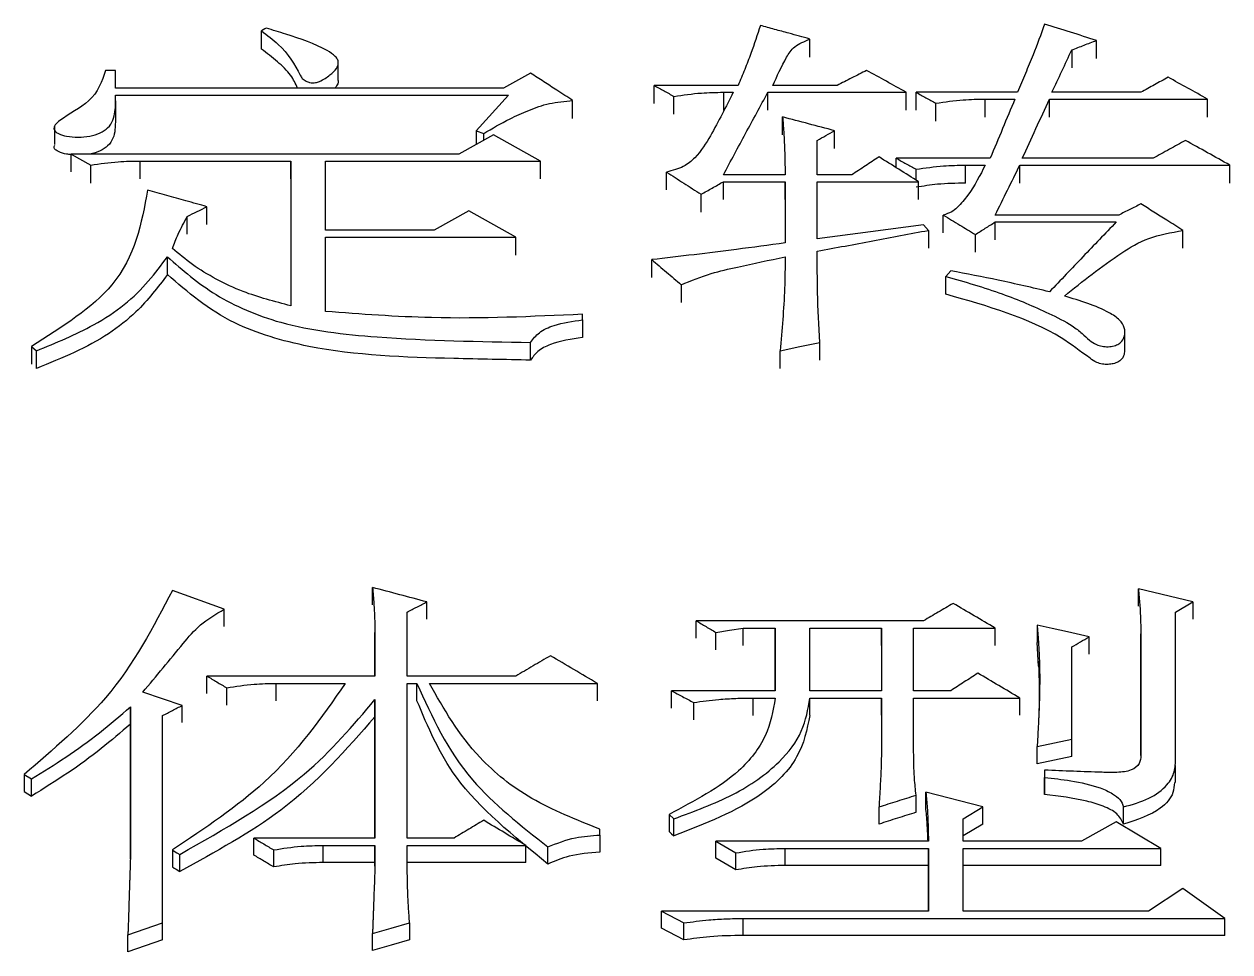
# Model space of a CAD drawing. Header units: millimetres. Extents: x 1852 to 4288, y 681 to 2404.
# Drawn here: x 2407.66 to 2412.94, y 2193.05 to 2197.11 of the extents above; entities that cross this region are included whole.
import ezdxf

# ---------------------------------------------------------------- set-up
doc = ezdxf.new("R2010")
doc.units = ezdxf.units.MM

msp = doc.modelspace()

# ---------------------------------------------------------------- linework, layer by layer
at = {"color": 7, "linetype": 'Continuous', "lineweight": 25}
for p, q in [((2411.1031, 2196.9663), (2411.1031, 2197.0452)), ((2412.3578, 2196.9604), (2412.3578, 2197.0392)), ((2412.2497, 2196.9975), (2412.2497, 2196.9187)), ((2408.0634, 2196.9079), (2408.0201, 2196.9079)), ((2408.0634, 2196.83), (2408.0634, 2196.9079)), ((2409.0387, 2196.864), (2409.0387, 2196.9432)), ((2409.8807, 2196.8959), (2409.7617, 2196.83)), ((2409.7617, 2196.83), (2408.0634, 2196.83)), ((2410.7893, 2196.842), (2410.4215, 2196.842)), ((2410.4215, 2196.7634), (2410.4215, 2196.842)), ((2410.7244, 2196.812), (2410.7677, 2196.812)), ((2410.7244, 2196.812), (2410.7244, 2196.7334)), ((2410.9191, 2196.812), (2411.5249, 2196.812)), ((2411.222, 2196.842), (2410.9408, 2196.842)), ((2411.5249, 2196.7334), (2411.5249, 2196.812)), ((2412.0117, 2196.812), (2411.5682, 2196.812)), ((2412.5525, 2196.812), (2412.1631, 2196.812)), ((2408.0633, 2196.8), (2409.7833, 2196.8)), ((2408.0645, 2196.695), (2408.0645, 2196.774)), ((2409.7833, 2196.8), (2409.6427, 2196.6437)), ((2410.0646, 2196.6975), (2410.0646, 2196.776)), ((2410.5081, 2196.7155), (2410.5081, 2196.794)), ((2411.6547, 2196.6855), (2411.6547, 2196.764)), ((2411.871, 2196.782), (2412.0009, 2196.782)), ((2411.871, 2196.7035), (2411.871, 2196.782)), ((2412.1523, 2196.782), (2412.8446, 2196.782)), ((2412.8446, 2196.7034), (2412.8446, 2196.782)), ((2410.984, 2196.6254), (2410.984, 2196.7039)), ((2407.7957, 2196.6625), (2407.7957, 2196.5837)), ((2409.6427, 2196.6437), (2409.6751, 2196.6316)), ((2409.6427, 2196.6437), (2409.6427, 2196.5833)), ((2411.2112, 2196.5653), (2411.2112, 2196.6437)), ((2409.7184, 2196.6256), (2409.567, 2196.5411)), ((2409.6751, 2196.6014), (2409.6751, 2196.6316)), ((2409.9239, 2196.5109), (2409.7184, 2196.6256)), ((2411.1355, 2196.4503), (2411.1355, 2196.6014)), ((2407.8687, 2196.5411), (2407.9552, 2196.4927)), ((2409.567, 2196.5411), (2407.8687, 2196.5411)), ((2407.8687, 2196.4629), (2407.8687, 2196.5411)), ((2407.9552, 2196.4146), (2407.9552, 2196.4927)), ((2408.1715, 2196.5109), (2408.8314, 2196.5109)), ((2408.1715, 2196.4322), (2408.1715, 2196.5109)), ((2408.8314, 2196.5109), (2408.8314, 2195.8767)), ((2408.8314, 2196.4327), (2408.8314, 2196.5109)), ((2408.9828, 2196.5109), (2409.9239, 2196.5109)), ((2408.9828, 2196.2073), (2408.9828, 2196.5109)), ((2409.9239, 2196.4327), (2409.9239, 2196.5109)), ((2411.8927, 2196.5229), (2411.4816, 2196.5229)), ((2411.4816, 2196.4813), (2411.4816, 2196.5229)), ((2411.7845, 2196.4927), (2411.8711, 2196.4927)), ((2411.7845, 2196.4145), (2411.7845, 2196.4927)), ((2412.0225, 2196.4927), (2412.942, 2196.4927)), ((2412.0225, 2196.4145), (2412.0225, 2196.4927)), ((2412.6066, 2196.5229), (2412.0333, 2196.5229)), ((2412.942, 2196.4145), (2412.942, 2196.4927)), ((2410.4756, 2196.3843), (2410.4756, 2196.4625)), ((2410.9949, 2196.4503), (2410.7244, 2196.4503)), ((2411.2869, 2196.4503), (2411.1355, 2196.4503)), ((2411.5682, 2196.4268), (2411.5682, 2196.4745)), ((2410.7244, 2196.42), (2410.9949, 2196.42)), ((2410.7244, 2196.3419), (2410.7244, 2196.42)), ((2410.9949, 2196.42), (2410.9949, 2196.1523)), ((2410.9949, 2196.3419), (2410.9949, 2196.42)), ((2411.1355, 2196.42), (2411.579, 2196.42)), ((2411.1355, 2196.1706), (2411.1355, 2196.42)), ((2411.579, 2196.3419), (2411.579, 2196.42)), ((2410.6271, 2196.2874), (2410.6271, 2196.3654)), ((2408.4636, 2196.2328), (2408.4636, 2196.3108)), ((2409.6102, 2196.2925), (2409.4588, 2196.2073)), ((2409.8158, 2196.1768), (2409.6102, 2196.2925)), ((2411.6871, 2196.1959), (2411.6871, 2196.2743)), ((2412.4552, 2196.2742), (2411.9143, 2196.2742)), ((2408.3771, 2196.1903), (2408.3771, 2196.2682)), ((2411.6223, 2196.2072), (2411.6006, 2196.2316)), ((2411.9143, 2196.2438), (2412.4444, 2196.2438)), ((2409.4588, 2196.2073), (2408.9828, 2196.2073)), ((2408.9828, 2196.1768), (2409.8158, 2196.1768)), ((2408.9828, 2195.852), (2408.9828, 2196.1768)), ((2409.8158, 2196.0989), (2409.8158, 2196.1768)), ((2411.6223, 2196.2072), (2411.6223, 2196.1294)), ((2411.8278, 2196.1111), (2411.8278, 2196.1889)), ((2412.7365, 2196.1293), (2412.7365, 2196.2072)), ((2408.2906, 2196.0132), (2408.2906, 2196.0913)), ((2410.4107, 2196.0013), (2410.4107, 2196.079)), ((2411.7196, 2196.03), (2411.698, 2196.0055)), ((2410.5404, 2195.9689), (2410.5404, 2195.8913)), ((2410.1078, 2195.8151), (2410.1078, 2195.8397)), ((2410.1078, 2195.8151), (2410.1078, 2195.7373)), ((2412.482, 2195.6809), (2412.482, 2195.7588)), ((2407.6956, 2195.6979), (2407.6956, 2195.6204)), ((2407.6956, 2195.6979), (2407.7172, 2195.6794)), ((2409.8807, 2195.6391), (2409.8807, 2195.7164)), ((2411.1463, 2195.6391), (2411.1463, 2195.7164)), ((2407.7172, 2195.6021), (2407.7172, 2195.6794)), ((2410.9732, 2195.6021), (2410.9732, 2195.6793)), ((2409.1884, 2194.5667), (2409.1884, 2194.6428)), ((2408.5393, 2194.5477), (2408.3122, 2194.6301)), ((2412.7797, 2194.5793), (2412.5417, 2194.6364)), ((2412.5417, 2194.5604), (2412.5417, 2194.6364)), ((2408.5393, 2194.4717), (2408.5393, 2194.5477)), ((2409.3398, 2194.2544), (2409.3398, 2194.5349)), ((2409.4264, 2194.5034), (2409.4264, 2194.5794)), ((2412.704, 2194.5349), (2412.7797, 2194.5793)), ((2412.704, 2193.8947), (2412.704, 2194.5349)), ((2412.7797, 2194.5793), (2412.7797, 2194.5033)), ((2409.1992, 2194.4459), (2409.1992, 2194.2544)), ((2409.1992, 2194.37), (2409.1992, 2194.4459)), ((2410.692, 2194.37), (2410.692, 2194.4459)), ((2410.811, 2194.4649), (2410.9516, 2194.4649)), ((2410.811, 2194.3891), (2410.811, 2194.4649)), ((2410.9516, 2194.4649), (2410.9516, 2194.1904)), ((2410.9516, 2194.3891), (2410.9516, 2194.4649)), ((2411.103, 2194.4649), (2411.4167, 2194.4649)), ((2411.1031, 2194.1904), (2411.103, 2194.4649)), ((2411.4167, 2194.389), (2411.4167, 2194.4649)), ((2411.4167, 2194.4649), (2411.4168, 2194.1904)), ((2411.5574, 2194.4649), (2411.9143, 2194.4649)), ((2411.5574, 2194.1904), (2411.5574, 2194.4649)), ((2411.9143, 2194.389), (2411.9143, 2194.4649)), ((2412.0982, 2194.4777), (2412.0982, 2194.4017)), ((2412.3254, 2194.3509), (2412.3254, 2194.4267)), ((2412.5526, 2194.4395), (2412.5526, 2193.9076)), ((2412.5526, 2194.3636), (2412.5526, 2194.4395)), ((2410.9516, 2194.1904), (2410.9516, 2194.389)), ((2412.104, 2194.2974), (2412.0982, 2194.4017)), ((2409.1992, 2194.2544), (2409.1992, 2194.3699)), ((2412.5526, 2193.9075), (2412.5526, 2194.3635)), ((2409.1992, 2194.2544), (2408.4636, 2194.2544)), ((2408.7665, 2194.2224), (2409.0693, 2194.2224)), ((2408.7665, 2194.1468), (2408.7665, 2194.2224)), ((2409.8158, 2194.2544), (2409.3398, 2194.2544)), ((2409.3398, 2194.2224), (2409.3831, 2194.2224)), ((2409.3398, 2193.5451), (2409.3398, 2194.2224)), ((2409.3831, 2194.1468), (2409.3831, 2194.2224)), ((2409.4372, 2194.2224), (2410.1728, 2194.2224)), ((2410.1728, 2194.1468), (2410.1728, 2194.2224)), ((2408.3555, 2194.1263), (2408.1824, 2194.184)), ((2408.5502, 2194.1276), (2408.5502, 2194.2032)), ((2410.9516, 2194.1904), (2410.4973, 2194.1904)), ((2410.4973, 2194.1148), (2410.4973, 2194.1904)), ((2411.4168, 2194.1904), (2411.1031, 2194.1904)), ((2411.7196, 2194.1904), (2411.5574, 2194.1904)), ((2408.1283, 2194.1199), (2408.1283, 2193.454)), ((2408.1283, 2194.0444), (2408.1283, 2194.1199)), ((2408.3555, 2194.0508), (2408.3555, 2194.1263)), ((2409.1992, 2194.0764), (2409.1992, 2194.152)), ((2409.1992, 2194.1519), (2409.1992, 2193.5451)), ((2410.5946, 2194.0636), (2410.5946, 2194.1391)), ((2410.8543, 2194.1583), (2410.9516, 2194.1583)), ((2410.8543, 2194.0827), (2410.8543, 2194.1583)), ((2411.103, 2194.1583), (2411.4168, 2194.1583)), ((2411.103, 2194.0828), (2411.103, 2194.1583)), ((2411.4168, 2194.1583), (2411.4168, 2193.9463)), ((2411.4168, 2194.0828), (2411.4168, 2194.1583)), ((2411.5574, 2194.1583), (2412.0225, 2194.1583)), ((2411.5574, 2193.9463), (2411.5574, 2194.1583)), ((2412.0225, 2194.0828), (2412.0225, 2194.1583)), ((2408.2689, 2193.1731), (2408.2689, 2194.0814)), ((2409.1992, 2193.5451), (2409.1992, 2194.0764)), ((2408.1283, 2193.454), (2408.1283, 2194.0443)), ((2412.0982, 2193.9463), (2412.2497, 2193.9784)), ((2412.2497, 2193.9031), (2412.2497, 2193.9784)), ((2412.0982, 2193.8709), (2412.0982, 2193.9463)), ((2412.2497, 2193.9031), (2412.0982, 2193.8709)), ((2412.7034, 2193.7883), (2412.7034, 2193.8635)), ((2407.6631, 2193.8238), (2407.6956, 2193.8044)), ((2407.6631, 2193.8238), (2407.6631, 2193.7486)), ((2407.6956, 2193.7292), (2407.6956, 2193.8044)), ((2412.1307, 2193.8431), (2412.1307, 2193.8108)), ((2412.1307, 2193.8431), (2412.1307, 2193.7679)), ((2412.1307, 2193.7356), (2412.1307, 2193.8108)), ((2407.6631, 2193.7486), (2407.6956, 2193.7292)), ((2411.8603, 2193.6814), (2411.6115, 2193.7461)), ((2411.6115, 2193.6711), (2411.6115, 2193.7461)), ((2411.5682, 2193.6581), (2411.5682, 2193.7332)), ((2410.4865, 2193.649), (2410.5081, 2193.6295)), ((2410.4865, 2193.649), (2410.4865, 2193.5741)), ((2411.4059, 2193.6064), (2411.4059, 2193.6814)), ((2411.7737, 2193.6295), (2411.8603, 2193.6814)), ((2411.8603, 2193.6064), (2411.8603, 2193.6814)), ((2412.4769, 2193.6064), (2412.4769, 2193.6814)), ((2410.1836, 2193.5581), (2410.1836, 2193.584)), ((2411.7737, 2193.5321), (2411.7737, 2193.6295)), ((2411.8603, 2193.6064), (2411.7737, 2193.5546)), ((2412.4444, 2193.6165), (2412.293, 2193.5321)), ((2412.6391, 2193.4996), (2412.4444, 2193.6165)), ((2409.1992, 2193.5451), (2408.6692, 2193.5451)), ((2408.6692, 2193.4703), (2408.6692, 2193.5451)), ((2409.5454, 2193.5451), (2409.3398, 2193.5451)), ((2410.1836, 2193.5581), (2410.1836, 2193.4833)), ((2410.692, 2193.5321), (2410.7785, 2193.4801)), ((2411.6223, 2193.5321), (2410.692, 2193.5321)), ((2412.293, 2193.5321), (2411.7737, 2193.5321)), ((2408.3121, 2193.4932), (2408.3121, 2193.4184)), ((2408.7557, 2193.4184), (2408.7557, 2193.4931)), ((2408.972, 2193.5126), (2409.1992, 2193.5126)), ((2408.972, 2193.4379), (2408.972, 2193.5126)), ((2409.1992, 2193.5126), (2409.1992, 2193.4214)), ((2409.1992, 2193.4379), (2409.1992, 2193.5126)), ((2409.3398, 2193.5126), (2409.8591, 2193.5126)), ((2409.3398, 2193.441), (2409.3398, 2193.5126)), ((2409.8591, 2193.4378), (2409.8591, 2193.5126)), ((2409.9564, 2193.4313), (2409.9564, 2193.5061)), ((2410.7785, 2193.4053), (2410.7785, 2193.4801)), ((2410.9949, 2193.4996), (2411.6223, 2193.4996)), ((2410.9949, 2193.4248), (2410.9949, 2193.4996)), ((2411.6223, 2193.4996), (2411.6223, 2193.2255)), ((2411.6223, 2193.4248), (2411.6223, 2193.4996)), ((2411.7737, 2193.4996), (2412.6391, 2193.4996)), ((2411.7737, 2193.2255), (2411.7737, 2193.4996)), ((2412.6391, 2193.4248), (2412.6391, 2193.4996)), ((2408.3446, 2193.3989), (2408.3446, 2193.4736)), ((2409.1992, 2193.4379), (2408.972, 2193.4379)), ((2409.1992, 2193.4214), (2409.1992, 2193.4379)), ((2409.8591, 2193.4378), (2409.3398, 2193.4378)), ((2410.7785, 2193.4053), (2410.692, 2193.4573)), ((2411.6223, 2193.4248), (2410.9949, 2193.4248)), ((2411.6223, 2193.2255), (2411.6223, 2193.4248)), ((2412.6391, 2193.4248), (2411.7737, 2193.4248)), ((2412.7365, 2193.3235), (2412.585, 2193.2255)), ((2412.9204, 2193.1927), (2412.7365, 2193.3235)), ((2410.454, 2193.2255), (2410.5514, 2193.1731)), ((2411.6223, 2193.2255), (2410.454, 2193.2255)), ((2412.585, 2193.2255), (2411.7737, 2193.2255)), ((2408.1175, 2193.1207), (2408.2689, 2193.1731)), ((2408.2689, 2193.0988), (2408.2689, 2193.1731)), ((2409.3507, 2193.1731), (2409.3507, 2193.0988)), ((2410.5514, 2193.0988), (2410.5514, 2193.1731)), ((2410.811, 2193.1184), (2410.811, 2193.1928)), ((2410.811, 2193.1928), (2412.9204, 2193.1927)), ((2412.9204, 2193.1184), (2412.9204, 2193.1927)), ((2408.1175, 2193.0464), (2408.1175, 2193.1207)), ((2409.1884, 2193.053), (2409.1884, 2193.1272)), ((2410.5514, 2193.0988), (2410.454, 2193.1511)), ((2412.9204, 2193.1184), (2410.811, 2193.1184)), ((2408.2689, 2193.0988), (2408.1175, 2193.0464))]:
    msp.add_line(p, q, dxfattribs=at)
at = {"color": 7, "linetype": 'Continuous', "lineweight": 25, "flags": 128}
for points in [[(2408.7232, 2197.0929), (2408.7167, 2197.0893), (2408.7102, 2197.0857), (2408.7017, 2197.081)], [(2408.7017, 2197.0016), (2408.7017, 2197.0294), (2408.7017, 2197.0552), (2408.7017, 2197.081)], [(2410.9191, 2196.7334), (2410.9191, 2196.753), (2410.9191, 2196.7729), (2410.9191, 2196.812)], [(2411.5682, 2196.7334), (2411.5682, 2196.7529), (2411.5682, 2196.7729), (2411.5682, 2196.812)], [(2412.1523, 2196.7035), (2412.1523, 2196.7229), (2412.1523, 2196.7429), (2412.1523, 2196.782)], [(2411.6006, 2196.2316), (2411.3681, 2196.2011), (2411.1355, 2196.1706)], [(2411.9143, 2196.1659), (2411.9143, 2196.1853), (2411.9143, 2196.205), (2411.9143, 2196.2438)], [(2411.698, 2195.9279), (2411.698, 2195.947), (2411.698, 2195.9665), (2411.698, 2195.986), (2411.698, 2196.0055)], [(2410.9732, 2195.6793), (2411.0598, 2195.6979), (2411.1463, 2195.7164)], [(2411.6006, 2194.4968), (2411.103, 2194.4968), (2410.6055, 2194.4968)], [(2410.6055, 2194.4208), (2410.6055, 2194.4397), (2410.6055, 2194.4588), (2410.6055, 2194.4968)], [(2410.692, 2194.4459), (2410.7515, 2194.4554), (2410.811, 2194.4649)], [(2412.3254, 2194.4267), (2412.2309, 2194.4479), (2412.1646, 2194.4628), (2412.0982, 2194.4777)], [(2408.4636, 2194.1787), (2408.4636, 2194.1976), (2408.4636, 2194.2166), (2408.4636, 2194.2544)], [(2410.5081, 2193.5546), (2410.5081, 2193.5824), (2410.5081, 2193.606), (2410.5081, 2193.6295)], [(2410.4865, 2193.5741), (2410.4973, 2193.5643), (2410.5081, 2193.5546)], [(2410.692, 2193.4573), (2410.692, 2193.476), (2410.692, 2193.4947), (2410.692, 2193.5321)], [(2408.3121, 2193.4931), (2408.3203, 2193.4882), (2408.3324, 2193.4809), (2408.3446, 2193.4736)], [(2408.3121, 2193.4184), (2408.3203, 2193.4135), (2408.3286, 2193.4085), (2408.3446, 2193.3989)], [(2410.454, 2193.1511), (2410.454, 2193.1697), (2410.454, 2193.1883), (2410.454, 2193.2255)], [(2409.1884, 2193.1272), (2409.2695, 2193.1502), (2409.3507, 2193.1731)], [(2409.3507, 2193.0988), (2409.2695, 2193.0759), (2409.1884, 2193.053)]]:
    msp.add_lwpolyline(points, dxfattribs=at)
at = {"color": 7, "linetype": 'Continuous', "lineweight": 25}
for points, knots in [([(2408.7017, 2197.081), (2408.7275, 2197.0618), (2408.8046, 2197.0046), (2408.8514, 2196.9296), (2408.8795, 2196.872), (2408.895, 2196.8611), (2408.9112, 2196.855), (2408.9257, 2196.8528), (2408.9411, 2196.8543), (2408.9696, 2196.8643), (2409.001, 2196.8856), (2409.0302, 2196.9119), (2409.0399, 2196.9354), (2409.0378, 2196.954), (2409.0221, 2196.9746), (2408.9528, 2197.0191), (2408.8448, 2197.0561), (2408.7518, 2197.0842), (2408.7232, 2197.0929)], [0, 0, 0, 0, 0.115812, 0.344661, 0.368828, 0.393191, 0.409898, 0.422378, 0.434924, 0.453159, 0.514674, 0.56658, 0.599651, 0.625811, 0.651928, 0.703899, 0.908913, 1, 1, 1, 1]), ([(2410.8867, 2197.1047), (2410.8732, 2197.0639), (2410.852, 2196.9996), (2410.8179, 2196.9121), (2410.7988, 2196.8654), (2410.7893, 2196.842)], [0, 0, 0, 0, 0.465077, 0.732515, 1, 1, 1, 1]), ([(2411.1031, 2197.0452), (2411.0724, 2197.0536), (2411.021, 2197.0678), (2410.9489, 2197.0876), (2410.9074, 2197.099), (2410.8867, 2197.1047)], [0, 0, 0, 0, 0.425233, 0.712616, 1, 1, 1, 1]), ([(2412.1307, 2197.1107), (2412.1143, 2197.0656), (2412.0881, 2196.9931), (2412.0468, 2196.8937), (2412.0234, 2196.8392), (2412.0117, 2196.812)], [0, 0, 0, 0, 0.452168, 0.726066, 1, 1, 1, 1]), ([(2412.3578, 2197.0392), (2412.32, 2197.0511), (2412.2443, 2197.075), (2412.1685, 2197.0988), (2412.1307, 2197.1107)], [0, 0, 0, 0, 0.499999, 1, 1, 1, 1]), ([(2410.9408, 2196.842), (2410.9595, 2196.883), (2410.9857, 2196.9404), (2411.0306, 2197.0154), (2411.0787, 2197.0352), (2411.1031, 2197.0451)], [0, 0, 0, 0, 0.554938, 0.774738, 1, 1, 1, 1]), ([(2412.2497, 2196.9975), (2412.2677, 2197.0044), (2412.3037, 2197.0183), (2412.3398, 2197.0323), (2412.3578, 2197.0392)], [0, 0, 0, 0, 0.499998, 1, 1, 1, 1]), ([(2408.8607, 2196.83), (2408.8518, 2196.8492), (2408.8326, 2196.8907), (2408.7729, 2196.947), (2408.7256, 2196.9833), (2408.7017, 2197.0016)], [0, 0, 0, 0, 0.2983398, 0.6458944, 1, 1, 1, 1]), ([(2412.1631, 2196.812), (2412.1775, 2196.843), (2412.2064, 2196.9049), (2412.2352, 2196.9666), (2412.2497, 2196.9975)], [0, 0, 0, 0, 0.499999, 1, 1, 1, 1]), ([(2408.0201, 2196.9079), (2408.0037, 2196.86), (2407.9739, 2196.7735), (2407.8493, 2196.7131), (2407.7979, 2196.6706), (2407.7909, 2196.6516), (2407.8006, 2196.6382), (2407.8188, 2196.6275), (2407.852, 2196.6175), (2407.8997, 2196.6138), (2407.9506, 2196.619), (2407.9974, 2196.632), (2408.0474, 2196.6664), (2408.0648, 2196.7273), (2408.0638, 2196.7758), (2408.0633, 2196.8)], [0, 0, 0, 0, 0.230315, 0.416653, 0.453363, 0.487574, 0.504133, 0.522235, 0.561764, 0.612067, 0.663426, 0.714082, 0.762172, 0.881162, 1, 1, 1, 1]), ([(2411.3518, 2196.9078), (2411.3302, 2196.8969), (2411.2869, 2196.8749), (2411.2437, 2196.853), (2411.222, 2196.842)], [0, 0, 0, 0, 0.4999982, 1, 1, 1, 1]), ([(2411.5249, 2196.812), (2411.4961, 2196.828), (2411.4384, 2196.86), (2411.3807, 2196.8919), (2411.3518, 2196.9078)], [0, 0, 0, 0, 0.5, 1, 1, 1, 1]), ([(2409.0379, 2196.8636), (2409.0379, 2196.8588), (2409.0379, 2196.847), (2409.029, 2196.8364), (2409.0238, 2196.83)], [0, 0, 0, 0, 0.402467, 1, 1, 1, 1]), ([(2410.0646, 2196.776), (2410.0415, 2196.791), (2409.9994, 2196.8186), (2409.9381, 2196.8585), (2409.8998, 2196.8834), (2409.8807, 2196.8959)], [0, 0, 0, 0, 0.375947, 0.687973, 1, 1, 1, 1]), ([(2412.6715, 2196.8779), (2412.6517, 2196.8669), (2412.612, 2196.845), (2412.5724, 2196.823), (2412.5525, 2196.812)], [0, 0, 0, 0, 0.499998, 1, 1, 1, 1]), ([(2412.8446, 2196.782), (2412.8158, 2196.798), (2412.7581, 2196.83), (2412.7004, 2196.8619), (2412.6715, 2196.8779)], [0, 0, 0, 0, 0.5, 1, 1, 1, 1]), ([(2410.4215, 2196.842), (2410.436, 2196.834), (2410.4648, 2196.818), (2410.4937, 2196.802), (2410.5081, 2196.794)], [0, 0, 0, 0, 0.5, 1, 1, 1, 1]), ([(2410.7677, 2196.812), (2410.7357, 2196.7483), (2410.687, 2196.6512), (2410.6189, 2196.5407), (2410.5532, 2196.4824), (2410.5017, 2196.4692), (2410.4756, 2196.4625)], [0, 0, 0, 0, 0.493627, 0.751972, 0.874128, 1, 1, 1, 1]), ([(2410.5081, 2196.794), (2410.5478, 2196.8), (2410.619, 2196.8106), (2410.6921, 2196.8116), (2410.7244, 2196.812)], [0, 0, 0, 0, 0.558835, 1, 1, 1, 1]), ([(2410.7244, 2196.4503), (2410.7569, 2196.5108), (2410.8218, 2196.6318), (2410.8867, 2196.7519), (2410.9191, 2196.812)], [0, 0, 0, 0, 0.5, 1, 1, 1, 1]), ([(2411.5682, 2196.812), (2411.5826, 2196.804), (2411.6114, 2196.788), (2411.6403, 2196.772), (2411.6547, 2196.764)], [0, 0, 0, 0, 0.5, 1, 1, 1, 1]), ([(2409.6751, 2196.6316), (2409.7127, 2196.6536), (2409.7748, 2196.69), (2409.8714, 2196.7334), (2409.961, 2196.7664), (2410.0299, 2196.7728), (2410.0646, 2196.776)], [0, 0, 0, 0, 0.3348362, 0.5537451, 0.7753729, 1, 1, 1, 1]), ([(2411.6547, 2196.764), (2411.6945, 2196.7699), (2411.7656, 2196.7806), (2411.8388, 2196.7816), (2411.871, 2196.782)], [0, 0, 0, 0, 0.558835, 1, 1, 1, 1]), ([(2412.0009, 2196.782), (2411.9828, 2196.7389), (2411.9468, 2196.6528), (2411.9107, 2196.5662), (2411.8927, 2196.5229)], [0, 0, 0, 0, 0.5, 1, 1, 1, 1]), ([(2412.0333, 2196.5229), (2412.0532, 2196.5662), (2412.0928, 2196.6528), (2412.1325, 2196.7389), (2412.1523, 2196.782)], [0, 0, 0, 0, 0.5, 1, 1, 1, 1]), ([(2410.984, 2196.7039), (2410.9856, 2196.6824), (2410.9888, 2196.6395), (2410.9932, 2196.5551), (2410.9942, 2196.4919), (2410.9949, 2196.4503)], [0, 0, 0, 0, 0.254777, 0.5095604, 1, 1, 1, 1]), ([(2411.2112, 2196.6437), (2411.1733, 2196.6537), (2411.0976, 2196.6738), (2411.0219, 2196.6938), (2410.984, 2196.7039)], [0, 0, 0, 0, 0.499999, 1, 1, 1, 1]), ([(2408.0625, 2196.6945), (2408.0626, 2196.6791), (2408.063, 2196.6394), (2408.0474, 2196.5872), (2407.9972, 2196.5537), (2407.9654, 2196.543), (2407.9471, 2196.5413), (2407.9455, 2196.5411)], [0, 0, 0, 0, 0.25392, 0.65271, 0.81396, 0.983894, 1, 1, 1, 1]), ([(2411.1355, 2196.6014), (2411.1481, 2196.6085), (2411.1733, 2196.6226), (2411.1986, 2196.6366), (2411.2112, 2196.6437)], [0, 0, 0, 0, 0.5000006, 1, 1, 1, 1]), ([(2412.7473, 2196.6014), (2412.7238, 2196.5884), (2412.6769, 2196.5622), (2412.6301, 2196.536), (2412.6066, 2196.5229)], [0, 0, 0, 0, 0.499999, 1, 1, 1, 1]), ([(2412.942, 2196.4927), (2412.9095, 2196.5108), (2412.8446, 2196.5471), (2412.7797, 2196.5833), (2412.7473, 2196.6014)], [0, 0, 0, 0, 0.5, 1, 1, 1, 1]), ([(2407.8687, 2196.5392), (2407.8621, 2196.5396), (2407.8423, 2196.5407), (2407.8187, 2196.5488), (2407.8008, 2196.5594), (2407.7924, 2196.5695), (2407.7955, 2196.5764), (2407.7971, 2196.5799)], [0, 0, 0, 0, 0.176499, 0.533205, 0.696493, 0.845795, 1, 1, 1, 1]), ([(2407.9552, 2196.4927), (2407.995, 2196.4988), (2408.0661, 2196.5095), (2408.1393, 2196.5105), (2408.1715, 2196.5109)], [0, 0, 0, 0, 0.5588348, 1, 1, 1, 1]), ([(2411.4059, 2196.529), (2411.3861, 2196.5159), (2411.3464, 2196.4897), (2411.3068, 2196.4634), (2411.2869, 2196.4503)], [0, 0, 0, 0, 0.499998, 1, 1, 1, 1]), ([(2411.579, 2196.42), (2411.5501, 2196.4382), (2411.4925, 2196.4746), (2411.4348, 2196.5108), (2411.4059, 2196.529)], [0, 0, 0, 0, 0.5, 1, 1, 1, 1]), ([(2411.4816, 2196.5229), (2411.4961, 2196.5149), (2411.5249, 2196.4987), (2411.5538, 2196.4826), (2411.5682, 2196.4745)], [0, 0, 0, 0, 0.5, 1, 1, 1, 1]), ([(2411.5682, 2196.4745), (2411.6079, 2196.4806), (2411.6791, 2196.4913), (2411.7522, 2196.4923), (2411.7845, 2196.4927)], [0, 0, 0, 0, 0.558835, 1, 1, 1, 1]), ([(2411.8711, 2196.4927), (2411.8482, 2196.4483), (2411.8153, 2196.3841), (2411.7596, 2196.3172), (2411.724, 2196.2858), (2411.6995, 2196.2782), (2411.6871, 2196.2743)], [0, 0, 0, 0, 0.554179, 0.800397, 0.899211, 1, 1, 1, 1]), ([(2411.9143, 2196.2742), (2411.9324, 2196.3107), (2411.9684, 2196.3837), (2412.0045, 2196.4564), (2412.0225, 2196.4927)], [0, 0, 0, 0, 0.5000003, 1, 1, 1, 1]), ([(2410.4756, 2196.4625), (2410.5008, 2196.4463), (2410.5513, 2196.414), (2410.6018, 2196.3816), (2410.6271, 2196.3654)], [0, 0, 0, 0, 0.5, 1, 1, 1, 1]), ([(2408.2039, 2196.3837), (2408.1769, 2196.2378), (2408.1278, 2195.9735), (2407.8293, 2195.7832), (2407.6956, 2195.6979)], [0, 0, 0, 0, 0.5518947, 1, 1, 1, 1]), ([(2408.4636, 2196.3108), (2408.4329, 2196.3194), (2408.3743, 2196.3359), (2408.2878, 2196.3602), (2408.2319, 2196.3758), (2408.204, 2196.3837)], [0, 0, 0, 0, 0.354383, 0.677192, 1, 1, 1, 1]), ([(2410.6271, 2196.3654), (2410.6433, 2196.3745), (2410.6757, 2196.3927), (2410.7082, 2196.4109), (2410.7244, 2196.42)], [0, 0, 0, 0, 0.500002, 1, 1, 1, 1]), ([(2411.7845, 2196.4141), (2411.7434, 2196.4133), (2411.6702, 2196.4121), (2411.5993, 2196.4009), (2411.5682, 2196.3959)], [0, 0, 0, 0, 0.561085, 1, 1, 1, 1]), ([(2408.3771, 2196.2682), (2408.3915, 2196.2753), (2408.4203, 2196.2895), (2408.4492, 2196.3037), (2408.4636, 2196.3108)], [0, 0, 0, 0, 0.499998, 1, 1, 1, 1]), ([(2411.6871, 2196.2743), (2411.6992, 2196.2669), (2411.7233, 2196.2523), (2411.7702, 2196.2239), (2411.805, 2196.2028), (2411.8278, 2196.1889)], [0, 0, 0, 0, 0.257094, 0.514188, 1, 1, 1, 1]), ([(2412.5526, 2196.3229), (2412.5363, 2196.3148), (2412.5039, 2196.2986), (2412.4714, 2196.2823), (2412.4552, 2196.2742)], [0, 0, 0, 0, 0.5, 1, 1, 1, 1]), ([(2412.7365, 2196.2072), (2412.7128, 2196.2221), (2412.6703, 2196.2489), (2412.609, 2196.2874), (2412.5714, 2196.3111), (2412.5526, 2196.3229)], [0, 0, 0, 0, 0.386049, 0.693024, 1, 1, 1, 1]), ([(2408.3122, 2196.1279), (2408.3202, 2196.1489), (2408.3334, 2196.1832), (2408.3568, 2196.2296), (2408.3703, 2196.2553), (2408.3771, 2196.2682)], [0, 0, 0, 0, 0.443144, 0.721519, 1, 1, 1, 1]), ([(2411.8278, 2196.1889), (2411.8422, 2196.1981), (2411.8711, 2196.2164), (2411.8999, 2196.2347), (2411.9143, 2196.2438)], [0, 0, 0, 0, 0.500001, 1, 1, 1, 1]), ([(2412.4444, 2196.2438), (2412.3957, 2196.193), (2412.2983, 2196.0914), (2412.201, 2195.9891), (2412.1523, 2195.938)], [0, 0, 0, 0, 0.5, 1, 1, 1, 1]), ([(2411.1355, 2196.1157), (2411.2166, 2196.131), (2411.3789, 2196.1615), (2411.5411, 2196.192), (2411.6223, 2196.2072)], [0, 0, 0, 0, 0.5, 1, 1, 1, 1]), ([(2412.2172, 2195.9196), (2412.2973, 2195.9838), (2412.4092, 2196.0737), (2412.5816, 2196.1789), (2412.6844, 2196.1977), (2412.7365, 2196.2072)], [0, 0, 0, 0, 0.5534418, 0.7739919, 1, 1, 1, 1]), ([(2408.8314, 2195.8767), (2408.7599, 2195.8952), (2408.6427, 2195.9257), (2408.5029, 2195.9921), (2408.3977, 2196.0554), (2408.3406, 2196.1039), (2408.3122, 2196.1279)], [0, 0, 0, 0, 0.3463703, 0.567178, 0.7849776, 1, 1, 1, 1]), ([(2410.9949, 2196.1523), (2410.9238, 2196.1426), (2410.7912, 2196.1245), (2410.5964, 2196.1004), (2410.4726, 2196.0861), (2410.4107, 2196.079)], [0, 0, 0, 0, 0.366425, 0.683185, 1, 1, 1, 1]), ([(2411.1463, 2195.7164), (2411.1423, 2195.7894), (2411.1382, 2195.8642), (2411.1367, 2195.9407), (2411.1366, 2195.9464), (2411.1365, 2195.952), (2411.1364, 2195.9577), (2411.1364, 2195.9633), (2411.1363, 2195.969), (2411.1362, 2195.9746), (2411.1361, 2195.9803), (2411.1361, 2195.9878), (2411.136, 2195.9954), (2411.1359, 2196.0029), (2411.1359, 2196.0085), (2411.1358, 2196.0142), (2411.1358, 2196.0198), (2411.1357, 2196.0255), (2411.1357, 2196.0311), (2411.1357, 2196.0368), (2411.1356, 2196.0443), (2411.1356, 2196.0518), (2411.1356, 2196.0593), (2411.1356, 2196.065), (2411.1356, 2196.0706), (2411.1355, 2196.0762), (2411.1355, 2196.0819), (2411.1355, 2196.0875), (2411.1355, 2196.0931), (2411.1355, 2196.0988), (2411.1355, 2196.1063), (2411.1355, 2196.1119), (2411.1355, 2196.1157)], [0, 0, 0, 0, 0.54643, 0.560604, 0.574777, 0.588951, 0.603124, 0.617298, 0.631471, 0.645645, 0.659818, 0.673992, 0.702339, 0.716512, 0.730686, 0.744859, 0.759033, 0.773206, 0.78738, 0.801553, 0.815726, 0.844073, 0.858247, 0.87242, 0.886594, 0.900767, 0.914941, 0.929114, 0.943288, 0.957461, 0.971635, 1, 1, 1, 1]), ([(2407.7172, 2195.6794), (2407.8036, 2195.715), (2407.9447, 2195.7732), (2408.1062, 2195.8798), (2408.2104, 2195.9825), (2408.2639, 2196.0551), (2408.2906, 2196.0913)], [0, 0, 0, 0, 0.347372, 0.56793, 0.785018, 1, 1, 1, 1]), ([(2408.2906, 2196.0913), (2408.3566, 2196.0335), (2408.4894, 2195.9173), (2408.8047, 2195.7804), (2409.2887, 2195.726), (2409.6568, 2195.72), (2409.8807, 2195.7164)], [0, 0, 0, 0, 0.1896226, 0.3813011, 0.6238123, 1, 1, 1, 1]), ([(2410.4107, 2196.079), (2410.4323, 2196.0607), (2410.4755, 2196.024), (2410.5188, 2195.9873), (2410.5404, 2195.9689)], [0, 0, 0, 0, 0.5, 1, 1, 1, 1]), ([(2410.5404, 2195.9689), (2410.5831, 2195.9866), (2410.6603, 2196.0185), (2410.8169, 2196.0535), (2410.9253, 2196.0765), (2410.9949, 2196.0912)], [0, 0, 0, 0, 0.308167, 0.555958, 1, 1, 1, 1]), ([(2410.9949, 2196.0912), (2410.9944, 2196.0451), (2410.9934, 2195.9536), (2410.9851, 2195.8163), (2410.9772, 2195.725), (2410.9732, 2195.6793)], [0, 0, 0, 0, 0.337206, 0.668546, 1, 1, 1, 1]), ([(2408.2906, 2196.0132), (2408.2484, 2195.9574), (2408.1785, 2195.8649), (2408.036, 2195.7509), (2407.8847, 2195.6702), (2407.7733, 2195.6247), (2407.7172, 2195.6018)], [0, 0, 0, 0, 0.332711, 0.551426, 0.774321, 1, 1, 1, 1]), ([(2409.8807, 2195.6388), (2409.7685, 2195.6409), (2409.4437, 2195.647), (2408.9925, 2195.6628), (2408.5409, 2195.7968), (2408.3796, 2195.9362), (2408.2906, 2196.0132)], [0, 0, 0, 0, 0.188584, 0.546058, 0.749485, 1, 1, 1, 1]), ([(2412.1523, 2195.938), (2412.1151, 2195.9468), (2412.0406, 2195.9642), (2411.8971, 2195.9964), (2411.7893, 2196.0168), (2411.7196, 2196.03)], [0, 0, 0, 0, 0.260983, 0.521979, 1, 1, 1, 1]), ([(2411.698, 2196.0055), (2411.7819, 2195.9814), (2411.9398, 2195.9359), (2412.1205, 2195.8582), (2412.239, 2195.8002), (2412.2936, 2195.7576), (2412.3235, 2195.7279), (2412.3523, 2195.7078), (2412.3819, 2195.6984), (2412.4091, 2195.6966), (2412.4351, 2195.7004), (2412.4563, 2195.7094), (2412.4726, 2195.7245), (2412.4832, 2195.7486), (2412.4829, 2195.781), (2412.4603, 2195.8177), (2412.3762, 2195.8715), (2412.2863, 2195.8987), (2412.2172, 2195.9196)], [0, 0, 0, 0, 0.197358, 0.371625, 0.468384, 0.517135, 0.556849, 0.588366, 0.607485, 0.626642, 0.645535, 0.663735, 0.679959, 0.706516, 0.74747, 0.788159, 0.837188, 1, 1, 1, 1]), ([(2412.4803, 2195.6807), (2412.48, 2195.673), (2412.4795, 2195.6593), (2412.4682, 2195.642), (2412.4525, 2195.6297), (2412.432, 2195.6223), (2412.4083, 2195.6191), (2412.3829, 2195.6207), (2412.3541, 2195.6294), (2412.296, 2195.6705), (2412.1242, 2195.8057), (2411.8814, 2195.8751), (2411.698, 2195.9275)], [0, 0, 0, 0, 0.036286, 0.063911, 0.086825, 0.10978, 0.132692, 0.158074, 0.184397, 0.225607, 0.415046, 1, 1, 1, 1]), ([(2410.1078, 2195.8397), (2409.8873, 2195.8295), (2409.5114, 2195.812), (2409.1375, 2195.8403), (2408.9828, 2195.852)], [0, 0, 0, 0, 0.586461, 1, 1, 1, 1]), ([(2409.8807, 2195.7164), (2409.8918, 2195.7314), (2409.9145, 2195.762), (2409.9956, 2195.7993), (2410.065, 2195.8091), (2410.1078, 2195.8151)], [0, 0, 0, 0, 0.268929, 0.548046, 1, 1, 1, 1]), ([(2410.1078, 2195.7373), (2410.0588, 2195.7303), (2409.9857, 2195.7198), (2409.9094, 2195.6792), (2409.89, 2195.6519), (2409.8807, 2195.6388)], [0, 0, 0, 0, 0.513331, 0.76592, 1, 1, 1, 1]), ([(2409.1884, 2194.6428), (2409.1905, 2194.6191), (2409.1944, 2194.5745), (2409.1976, 2194.5088), (2409.1987, 2194.4669), (2409.1992, 2194.4459)], [0, 0, 0, 0, 0.362394, 0.681159, 1, 1, 1, 1]), ([(2409.4264, 2194.5794), (2409.3867, 2194.59), (2409.3074, 2194.6111), (2409.228, 2194.6323), (2409.1884, 2194.6428)], [0, 0, 0, 0, 0.5, 1, 1, 1, 1]), ([(2408.3122, 2194.6301), (2408.2287, 2194.4688), (2408.0785, 2194.1783), (2407.7909, 2193.9329), (2407.6631, 2193.8238)], [0, 0, 0, 0, 0.555605, 1, 1, 1, 1]), ([(2412.5417, 2194.6364), (2412.5438, 2194.6136), (2412.5479, 2194.5694), (2412.5511, 2194.5037), (2412.5521, 2194.4609), (2412.5526, 2194.4395)], [0, 0, 0, 0, 0.349385, 0.674644, 1, 1, 1, 1]), ([(2408.1824, 2194.184), (2408.2416, 2194.2548), (2408.3241, 2194.3536), (2408.4294, 2194.4824), (2408.5025, 2194.5258), (2408.5393, 2194.5477)], [0, 0, 0, 0, 0.5576511, 0.7774769, 1, 1, 1, 1]), ([(2409.3398, 2194.5349), (2409.3542, 2194.5423), (2409.3831, 2194.5572), (2409.4119, 2194.572), (2409.4264, 2194.5794)], [0, 0, 0, 0, 0.499999, 1, 1, 1, 1]), ([(2411.7305, 2194.573), (2411.7088, 2194.5603), (2411.6655, 2194.5349), (2411.6223, 2194.5095), (2411.6006, 2194.4968)], [0, 0, 0, 0, 0.499998, 1, 1, 1, 1]), ([(2411.9143, 2194.4649), (2411.8837, 2194.483), (2411.8224, 2194.519), (2411.7611, 2194.555), (2411.7305, 2194.573)], [0, 0, 0, 0, 0.5, 1, 1, 1, 1]), ([(2410.6055, 2194.4968), (2410.6199, 2194.4883), (2410.6487, 2194.4713), (2410.6776, 2194.4543), (2410.692, 2194.4459)], [0, 0, 0, 0, 0.4999987, 1, 1, 1, 1]), ([(2412.0982, 2194.4777), (2412.0984, 2194.4756), (2412.0987, 2194.4715), (2412.0992, 2194.4654), (2412.0997, 2194.4593), (2412.1001, 2194.4532), (2412.1006, 2194.447), (2412.1011, 2194.4409), (2412.1015, 2194.4348), (2412.1019, 2194.4297), (2412.1023, 2194.4245), (2412.1026, 2194.4194), (2412.1032, 2194.4113), (2412.1038, 2194.4031), (2412.1045, 2194.3928), (2412.1051, 2194.3826), (2412.1058, 2194.3703), (2412.1071, 2194.3457), (2412.1092, 2194.2924), (2412.1096, 2194.2267), (2412.1084, 2194.169), (2412.1076, 2194.1402), (2412.1069, 2194.1196), (2412.1063, 2194.1031), (2412.1055, 2194.0825), (2412.1047, 2194.066), (2412.1038, 2194.0495), (2412.1031, 2194.0371), (2412.1025, 2194.0247), (2412.1019, 2194.0123), (2412.1013, 2194.002), (2412.1009, 2193.9937), (2412.1006, 2193.9875), (2412.1003, 2193.9813), (2412.0999, 2193.9751), (2412.0996, 2193.9689), (2412.0992, 2193.9627), (2412.0989, 2193.9576), (2412.0986, 2193.9521), (2412.0984, 2193.9486), (2412.0982, 2193.9463)], [0, 0, 0, 0, 0.011607, 0.023213, 0.034819, 0.046426, 0.058032, 0.069639, 0.081245, 0.092852, 0.098655, 0.110262, 0.121868, 0.145081, 0.156687, 0.1799, 0.203113, 0.226326, 0.31918, 0.504901, 0.597754, 0.64418, 0.667393, 0.713819, 0.737032, 0.783458, 0.806671, 0.829884, 0.853097, 0.87631, 0.899523, 0.911129, 0.922736, 0.934342, 0.945949, 0.957555, 0.969162, 0.980768, 0.986572, 1, 1, 1, 1]), ([(2412.2497, 2194.3821), (2412.2623, 2194.3895), (2412.2875, 2194.4044), (2412.3128, 2194.4193), (2412.3254, 2194.4267)], [0, 0, 0, 0, 0.499998, 1, 1, 1, 1]), ([(2412.2497, 2193.9784), (2412.2497, 2194.0388), (2412.2497, 2194.1739), (2412.2497, 2194.308), (2412.2497, 2194.3821)], [0, 0, 0, 0, 0.447226, 1, 1, 1, 1]), ([(2409.9672, 2194.3438), (2409.942, 2194.329), (2409.8915, 2194.2992), (2409.841, 2194.2693), (2409.8158, 2194.2544)], [0, 0, 0, 0, 0.499998, 1, 1, 1, 1]), ([(2410.1728, 2194.2224), (2410.1385, 2194.2427), (2410.07, 2194.2832), (2410.0015, 2194.3236), (2409.9672, 2194.3438)], [0, 0, 0, 0, 0.5, 1, 1, 1, 1]), ([(2412.1037, 2194.3199), (2412.1037, 2194.3198), (2412.1038, 2194.3186), (2412.1046, 2194.3007), (2412.106, 2194.2623), (2412.1069, 2194.223), (2412.1073, 2194.1939), (2412.1074, 2194.1834), (2412.1074, 2194.1787), (2412.1074, 2194.1787), (2412.1074, 2194.1787)], [0, 0, 0, 0, 0.007497, 0.129475, 0.409577, 0.759504, 0.894301, 0.972295, 0.991676, 1, 1, 1, 1]), ([(2409.0693, 2194.2224), (2408.9643, 2194.0723), (2408.7749, 2193.8014), (2408.4548, 2193.5882), (2408.3121, 2193.4932)], [0, 0, 0, 0, 0.5542561, 1, 1, 1, 1]), ([(2408.4636, 2194.2544), (2408.4781, 2194.2459), (2408.5069, 2194.2288), (2408.5357, 2194.2117), (2408.5502, 2194.2032)], [0, 0, 0, 0, 0.499998, 1, 1, 1, 1]), ([(2408.5502, 2194.2032), (2408.5899, 2194.2096), (2408.6611, 2194.221), (2408.7342, 2194.222), (2408.7665, 2194.2224)], [0, 0, 0, 0, 0.558835, 1, 1, 1, 1]), ([(2409.3831, 2194.2224), (2409.449, 2194.0763), (2409.5677, 2193.8128), (2409.8366, 2193.6006), (2409.9564, 2193.5061)], [0, 0, 0, 0, 0.554476, 1, 1, 1, 1]), ([(2410.1836, 2193.584), (2410.0799, 2193.6253), (2409.8746, 2193.7069), (2409.6055, 2193.9265), (2409.5007, 2194.1108), (2409.4372, 2194.2224)], [0, 0, 0, 0, 0.286997, 0.568308, 1, 1, 1, 1]), ([(2411.8386, 2194.2672), (2411.8188, 2194.2544), (2411.7791, 2194.2288), (2411.7395, 2194.2032), (2411.7196, 2194.1904)], [0, 0, 0, 0, 0.499998, 1, 1, 1, 1]), ([(2412.0225, 2194.1583), (2411.9919, 2194.1765), (2411.9306, 2194.2128), (2411.8693, 2194.249), (2411.8386, 2194.2672)], [0, 0, 0, 0, 0.5, 1, 1, 1, 1]), ([(2410.4973, 2194.1904), (2410.5135, 2194.1818), (2410.546, 2194.1647), (2410.5784, 2194.1476), (2410.5946, 2194.1391)], [0, 0, 0, 0, 0.499998, 1, 1, 1, 1]), ([(2412.1074, 2194.1798), (2412.1074, 2194.1791), (2412.1074, 2194.173), (2412.1068, 2194.1165), (2412.1049, 2194.0736), (2412.1037, 2194.047)], [0, 0, 0, 0, 0.049091, 0.410402, 1, 1, 1, 1]), ([(2407.6956, 2193.8044), (2407.7461, 2193.8357), (2407.8498, 2193.9), (2407.9955, 2194.0049), (2408.0839, 2194.0815), (2408.1283, 2194.1199)], [0, 0, 0, 0, 0.321149, 0.659611, 1, 1, 1, 1]), ([(2408.2689, 2194.0814), (2408.2833, 2194.0889), (2408.3122, 2194.1038), (2408.341, 2194.1188), (2408.3555, 2194.1263)], [0, 0, 0, 0, 0.499999, 1, 1, 1, 1]), ([(2408.3446, 2193.4736), (2408.5396, 2193.584), (2408.8847, 2193.7794), (2409.1039, 2194.039), (2409.1992, 2194.152)], [0, 0, 0, 0, 0.565165, 1, 1, 1, 1]), ([(2409.9564, 2193.4313), (2409.8065, 2193.5528), (2409.5412, 2193.768), (2409.4311, 2194.0319), (2409.3831, 2194.1467)], [0, 0, 0, 0, 0.564733, 1, 1, 1, 1]), ([(2410.9516, 2194.1583), (2410.9416, 2194.1026), (2410.9214, 2193.9902), (2410.7777, 2193.8014), (2410.5977, 2193.7072), (2410.4865, 2193.649)], [0, 0, 0, 0, 0.273464, 0.551009, 1, 1, 1, 1]), ([(2410.5081, 2193.6295), (2410.5972, 2193.6623), (2410.7729, 2193.7269), (2410.9659, 2193.8615), (2411.0783, 2194.011), (2411.0948, 2194.1095), (2411.103, 2194.1583)], [0, 0, 0, 0, 0.289657, 0.571456, 0.787204, 1, 1, 1, 1]), ([(2410.5946, 2194.1391), (2410.631, 2194.1441), (2410.6919, 2194.1524), (2410.779, 2194.1575), (2410.8291, 2194.1581), (2410.8542, 2194.1583)], [0, 0, 0, 0, 0.4254255, 0.7120823, 1, 1, 1, 1]), ([(2409.1992, 2194.0764), (2409.0743, 2193.9333), (2408.849, 2193.6751), (2408.5002, 2193.4841), (2408.3446, 2193.3989)], [0, 0, 0, 0, 0.554008, 1, 1, 1, 1]), ([(2411.103, 2194.0827), (2411.0905, 2194.0206), (2411.0652, 2193.895), (2410.8678, 2193.6947), (2410.6457, 2193.6082), (2410.5081, 2193.5546)], [0, 0, 0, 0, 0.27123, 0.548484, 1, 1, 1, 1]), ([(2408.1283, 2194.0443), (2408.0865, 2194.0081), (2408.0007, 2193.9337), (2407.8555, 2193.8285), (2407.749, 2193.7624), (2407.6956, 2193.7292)], [0, 0, 0, 0, 0.321411, 0.659849, 1, 1, 1, 1]), ([(2411.4168, 2193.9463), (2411.4163, 2193.9179), (2411.4155, 2193.8597), (2411.4109, 2193.7714), (2411.4076, 2193.7114), (2411.4059, 2193.6814)], [0, 0, 0, 0, 0.321579, 0.660777, 1, 1, 1, 1]), ([(2411.5682, 2193.7332), (2411.5656, 2193.7575), (2411.5604, 2193.8051), (2411.5579, 2193.8762), (2411.5575, 2193.9229), (2411.5574, 2193.9463)], [0, 0, 0, 0, 0.341779, 0.670798, 1, 1, 1, 1]), ([(2412.5526, 2193.9076), (2412.5517, 2193.8955), (2412.55, 2193.871), (2412.5113, 2193.8375), (2412.4465, 2193.8316), (2412.3207, 2193.8343), (2412.2148, 2193.8392), (2412.1307, 2193.8431)], [0, 0, 0, 0, 0.110827, 0.224198, 0.354947, 0.487818, 1, 1, 1, 1]), ([(2412.4769, 2193.6814), (2412.515, 2193.6925), (2412.59, 2193.7143), (2412.6679, 2193.7708), (2412.7033, 2193.8345), (2412.7038, 2193.8747), (2412.704, 2193.8947)], [0, 0, 0, 0, 0.291536, 0.572529, 0.787239, 1, 1, 1, 1]), ([(2412.1307, 2193.8108), (2412.1691, 2193.8064), (2412.2524, 2193.7969), (2412.3552, 2193.7743), (2412.4257, 2193.743), (2412.464, 2193.7145), (2412.4725, 2193.6925), (2412.4769, 2193.6814)], [0, 0, 0, 0, 0.277213, 0.601616, 0.758833, 0.878188, 1, 1, 1, 1]), ([(2411.6115, 2193.7461), (2411.6135, 2193.7233), (2411.6176, 2193.6764), (2411.6208, 2193.605), (2411.6218, 2193.5564), (2411.6223, 2193.5321)], [0, 0, 0, 0, 0.320446, 0.660167, 1, 1, 1, 1]), ([(2412.1307, 2193.7679), (2412.1307, 2193.7619), (2412.1307, 2193.7511), (2412.1307, 2193.7404), (2412.1307, 2193.7356)], [0, 0, 0, 0, 0.56, 1, 1, 1, 1]), ([(2412.6992, 2193.7885), (2412.6982, 2193.7736), (2412.6955, 2193.7328), (2412.6305, 2193.6558), (2412.5357, 2193.6253), (2412.4769, 2193.6064)], [0, 0, 0, 0, 0.18022, 0.490707, 1, 1, 1, 1]), ([(2411.4059, 2193.6814), (2411.433, 2193.69), (2411.4871, 2193.7073), (2411.5412, 2193.7245), (2411.5682, 2193.7332)], [0, 0, 0, 0, 0.499999, 1, 1, 1, 1]), ([(2412.4769, 2193.6064), (2412.469, 2193.6223), (2412.4529, 2193.6547), (2412.3879, 2193.6862), (2412.2828, 2193.7177), (2412.1936, 2193.7282), (2412.1307, 2193.7356)], [0, 0, 0, 0, 0.175603, 0.359611, 0.548673, 1, 1, 1, 1]), ([(2411.5682, 2193.6581), (2411.5412, 2193.6495), (2411.4871, 2193.6323), (2411.433, 2193.615), (2411.4059, 2193.6064)], [0, 0, 0, 0, 0.5, 1, 1, 1, 1]), ([(2411.6204, 2193.5321), (2411.6195, 2193.5543), (2411.6178, 2193.6007), (2411.6136, 2193.6469), (2411.6115, 2193.6711)], [0, 0, 0, 0, 0.478186, 1, 1, 1, 1]), ([(2409.6752, 2193.623), (2409.6535, 2193.6101), (2409.6103, 2193.5841), (2409.567, 2193.5581), (2409.5454, 2193.5451)], [0, 0, 0, 0, 0.499998, 1, 1, 1, 1]), ([(2409.8591, 2193.5126), (2409.8284, 2193.531), (2409.7671, 2193.5679), (2409.7058, 2193.6046), (2409.6752, 2193.623)], [0, 0, 0, 0, 0.5, 1, 1, 1, 1]), ([(2408.6692, 2193.5451), (2408.6836, 2193.5364), (2408.7124, 2193.5191), (2408.7413, 2193.5018), (2408.7557, 2193.4931)], [0, 0, 0, 0, 0.499998, 1, 1, 1, 1]), ([(2409.9564, 2193.5061), (2409.9954, 2193.5218), (2410.0657, 2193.5501), (2410.1472, 2193.5556), (2410.1836, 2193.5581)], [0, 0, 0, 0, 0.554344, 1, 1, 1, 1]), ([(2408.7557, 2193.4931), (2408.7955, 2193.4996), (2408.8666, 2193.5111), (2408.9398, 2193.5122), (2408.972, 2193.5126)], [0, 0, 0, 0, 0.558835, 1, 1, 1, 1]), ([(2410.1836, 2193.4833), (2410.1373, 2193.4798), (2410.0554, 2193.4736), (2409.9864, 2193.4442), (2409.9564, 2193.4313)], [0, 0, 0, 0, 0.565376, 1, 1, 1, 1]), ([(2410.7785, 2193.4801), (2410.8183, 2193.4865), (2410.8894, 2193.4981), (2410.9626, 2193.4991), (2410.9949, 2193.4996)], [0, 0, 0, 0, 0.558835, 1, 1, 1, 1]), ([(2408.1283, 2193.454), (2408.1282, 2193.4522), (2408.1281, 2193.4485), (2408.1279, 2193.443), (2408.1278, 2193.4375), (2408.1276, 2193.432), (2408.1274, 2193.4265), (2408.1272, 2193.421), (2408.127, 2193.4155), (2408.1269, 2193.41), (2408.1267, 2193.4045), (2408.1265, 2193.399), (2408.1263, 2193.3935), (2408.1261, 2193.388), (2408.126, 2193.3825), (2408.1258, 2193.3769), (2408.1256, 2193.3714), (2408.1254, 2193.3659), (2408.1253, 2193.3613), (2408.1251, 2193.3567), (2408.125, 2193.3521), (2408.1248, 2193.3466), (2408.1246, 2193.3411), (2408.1244, 2193.3356), (2408.1243, 2193.3301), (2408.1241, 2193.3246), (2408.1239, 2193.319), (2408.1237, 2193.3144), (2408.1236, 2193.3098), (2408.1234, 2193.3052), (2408.1233, 2193.2997), (2408.1231, 2193.2942), (2408.1229, 2193.2887), (2408.1227, 2193.2832), (2408.1226, 2193.2776), (2408.1224, 2193.2721), (2408.1222, 2193.2675), (2408.1221, 2193.2629), (2408.1219, 2193.2583), (2408.1217, 2193.2528), (2408.1214, 2193.2417), (2408.1201, 2193.203), (2408.1188, 2193.1608), (2408.1177, 2193.126), (2408.1175, 2193.1207)], [0, 0, 0, 0, 0.016565, 0.03313, 0.049695, 0.066259, 0.082824, 0.099389, 0.115954, 0.132519, 0.149084, 0.165648, 0.182213, 0.198778, 0.215343, 0.231908, 0.248473, 0.265037, 0.281602, 0.289885, 0.306449, 0.323014, 0.339579, 0.356144, 0.372709, 0.389274, 0.405838, 0.422403, 0.430686, 0.447251, 0.463815, 0.48038, 0.496945, 0.51351, 0.530075, 0.54664, 0.563204, 0.571487, 0.588052, 0.604616, 0.621181, 0.687441, 0.952478, 1, 1, 1, 1]), ([(2408.7557, 2193.4184), (2408.7413, 2193.427), (2408.7124, 2193.4444), (2408.6836, 2193.4617), (2408.6692, 2193.4703)], [0, 0, 0, 0, 0.500002, 1, 1, 1, 1]), ([(2408.972, 2193.4379), (2408.9309, 2193.4371), (2408.8577, 2193.4357), (2408.7868, 2193.4237), (2408.7557, 2193.4184)], [0, 0, 0, 0, 0.561085, 1, 1, 1, 1]), ([(2409.3507, 2193.1731), (2409.349, 2193.1963), (2409.3458, 2193.2426), (2409.3414, 2193.3319), (2409.3404, 2193.398), (2409.3398, 2193.441)], [0, 0, 0, 0, 0.258773, 0.517554, 1, 1, 1, 1]), ([(2410.9949, 2193.4248), (2410.9538, 2193.4241), (2410.8806, 2193.4227), (2410.8097, 2193.4106), (2410.7785, 2193.4053)], [0, 0, 0, 0, 0.561086, 1, 1, 1, 1]), ([(2409.1992, 2193.4214), (2409.1978, 2193.3824), (2409.1962, 2193.341), (2409.1946, 2193.297), (2409.1943, 2193.2872), (2409.1939, 2193.2774), (2409.1935, 2193.2676), (2409.1933, 2193.2603), (2409.1929, 2193.2505), (2409.1926, 2193.2407), (2409.1922, 2193.231), (2409.1919, 2193.2236), (2409.1916, 2193.2138), (2409.1913, 2193.2052), (2409.191, 2193.1979), (2409.1908, 2193.193), (2409.1906, 2193.1881), (2409.1904, 2193.1832), (2409.1903, 2193.1795), (2409.1902, 2193.1759), (2409.19, 2193.171), (2409.1898, 2193.1661), (2409.1896, 2193.1612), (2409.1895, 2193.1575), (2409.1893, 2193.1526), (2409.1891, 2193.1477), (2409.189, 2193.1428), (2409.1888, 2193.1391), (2409.1886, 2193.1339), (2409.1885, 2193.13), (2409.1884, 2193.1272)], [0, 0, 0, 0, 0.398889, 0.42382, 0.44875, 0.498611, 0.523542, 0.548473, 0.573403, 0.623264, 0.648195, 0.673125, 0.698056, 0.747917, 0.760382, 0.772848, 0.797778, 0.810243, 0.822709, 0.835174, 0.847639, 0.87257, 0.885035, 0.8975, 0.909966, 0.934896, 0.947361, 0.959827, 0.972292, 1, 1, 1, 1]), ([(2410.5514, 2193.1731), (2410.5877, 2193.1782), (2410.6486, 2193.1867), (2410.7357, 2193.1919), (2410.7859, 2193.1925), (2410.811, 2193.1928)], [0, 0, 0, 0, 0.425369, 0.712054, 1, 1, 1, 1]), ([(2410.811, 2193.1184), (2410.7619, 2193.1176), (2410.6745, 2193.1162), (2410.589, 2193.1041), (2410.5514, 2193.0988)], [0, 0, 0, 0, 0.560746, 1, 1, 1, 1])]:
    msp.add_open_spline(points, degree=3, knots=knots, dxfattribs=at)

doc.saveas('drawing.dxf')
